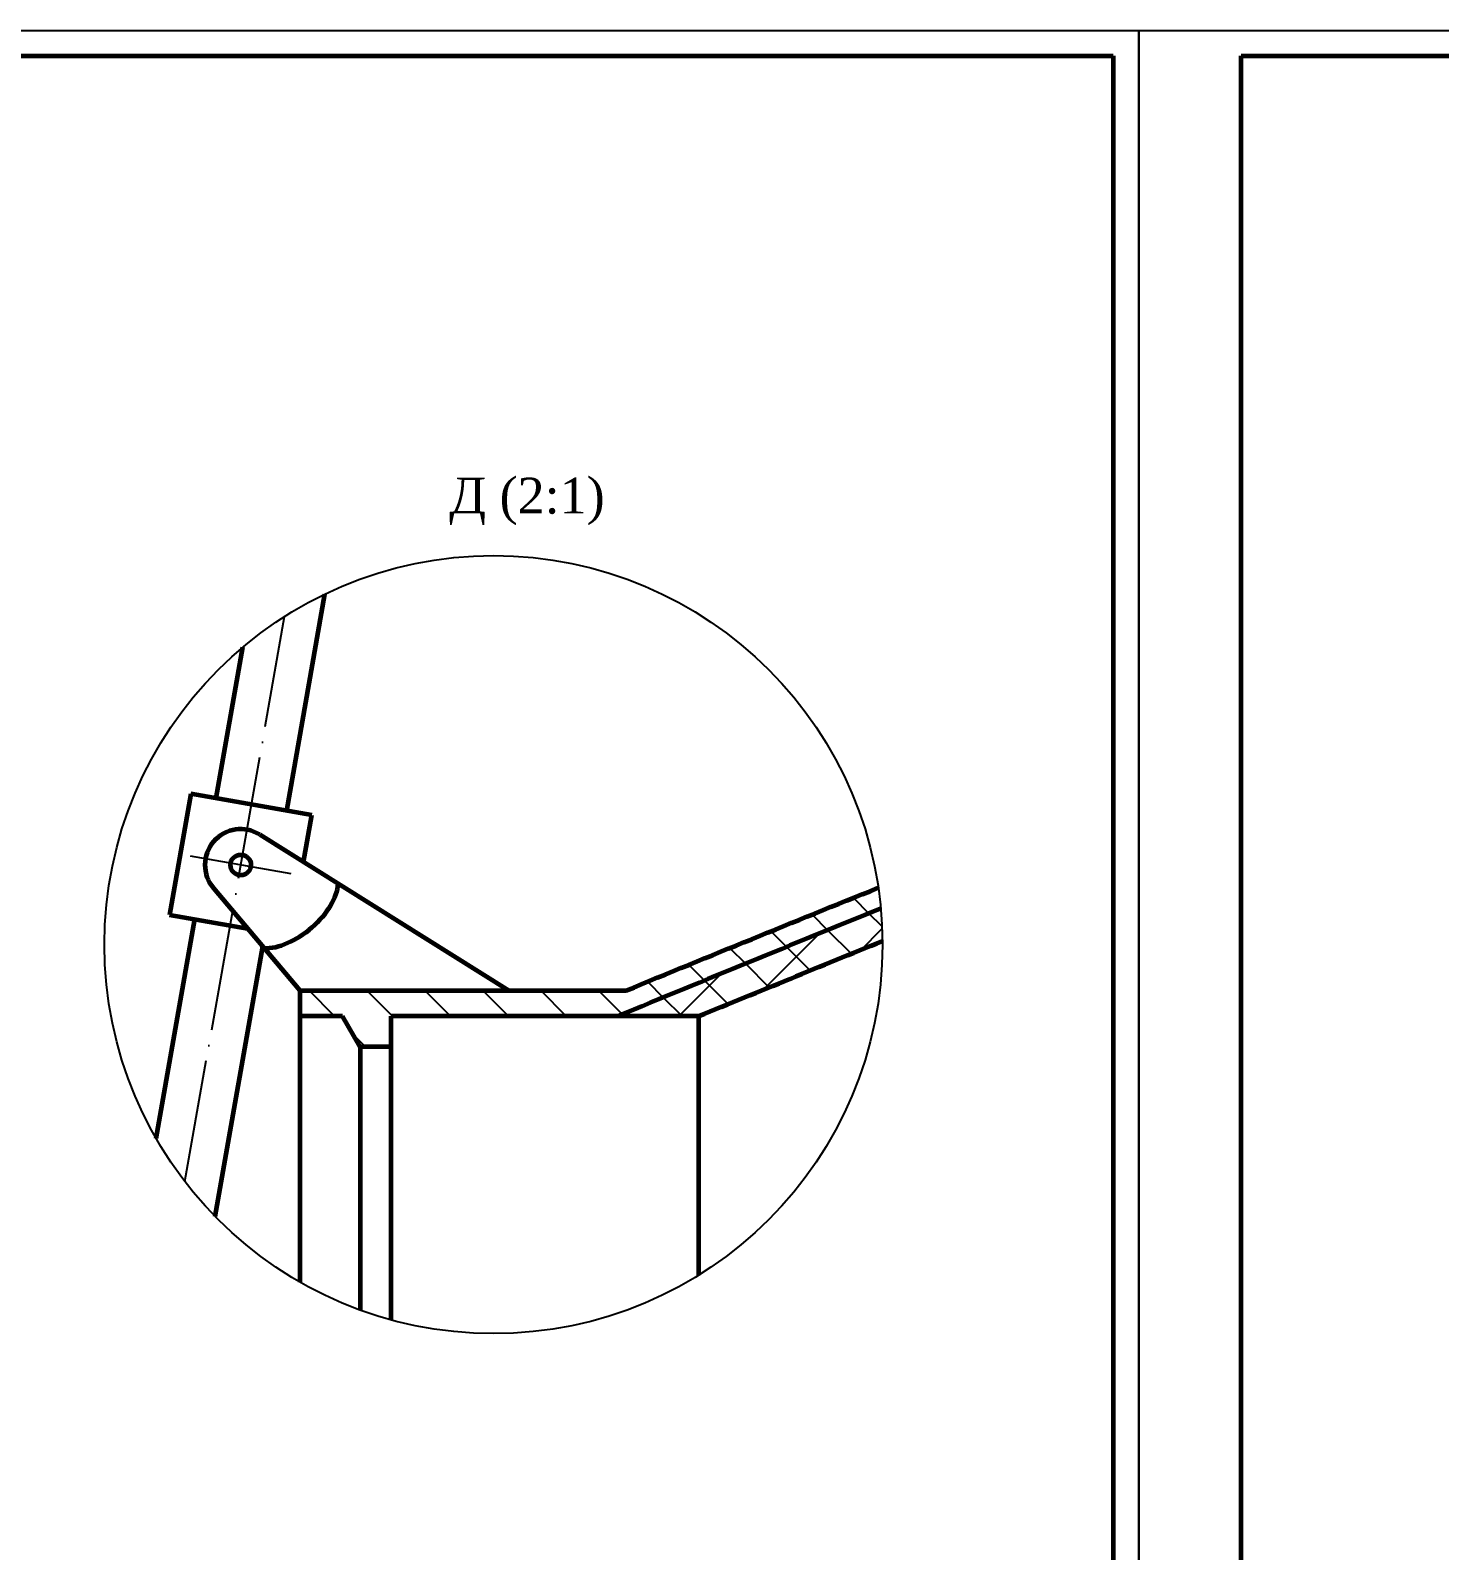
# Paper-space layout 'Лист1' of a CAD drawing. Header units: millimetres. Extents: x -4940 to -1389, y -1786 to 3462.
# Drawn here: x -2633.1 to -2357.8, y -673.2 to -376.2 of the extents above; entities that cross this region are included whole.
import ezdxf

# ---------------------------------------------------------------- set-up
doc = ezdxf.new("R2010")
doc.units = ezdxf.units.MM
doc.linetypes.add('ACAD_ISO04W100', pattern=[30, 24, -3, 0, -3])

psp = doc.layouts.new('Лист1')

# ---------------------------------------------------------------- hatches: boundary and pattern name
h = psp.add_hatch()
h.set_pattern_fill('_USER', color=5, scale=8, angle=315, style=0, pattern_type=0)
h.set_pattern_definition([(315, (5600.142, 7775.366), (5.656854, 5.656854), [])])
edge = h.paths.add_edge_path()
edge.add_spline(control_points=[(-2518.394, -568.808), (-2501.279, -561.75), (-2484.147, -554.723), (-2466.985, -547.77)], knot_values=[334.3660156, 334.3660156, 334.3660156, 334.3660156, 362.1047455, 362.1047455, 362.1047455, 362.1047455], degree=3, periodic=0)
edge.add_arc((-2542.656, -554.834), 76, 5.33317, 8.39627)
edge.add_spline(control_points=[(-2467.471, -543.736), (-2483.916, -550.373), (-2500.336, -557.071), (-2516.742, -563.808)], knot_values=[336.1801353, 336.1801353, 336.1801353, 336.1801353, 362.7856834, 362.7856834, 362.7856834, 362.7856834], degree=3, periodic=0)
edge.add_line((-2516.742, -563.808), (-2580.472, -563.808))
edge.add_line((-2580.472, -563.808), (-2580.472, -568.808))
edge.add_line((-2580.472, -568.808), (-2572.137, -568.808))
edge.add_line((-2572.137, -568.808), (-2568.673, -574.808))
edge.add_line((-2568.673, -574.808), (-2562.673, -574.808))
edge.add_line((-2562.673, -574.808), (-2562.673, -568.808))
edge.add_line((-2562.673, -568.808), (-2518.394, -568.808))
h = psp.add_hatch()
h.set_pattern_fill('_USER', color=5, scale=8, angle=45, style=0, double=1, pattern_type=0)
h.set_pattern_definition([(45, (5600.142, 7775.366), (-5.656854, 5.656854), []), (135, (5600.142, 7775.366), (-5.656854, -5.656854), [])])
edge = h.paths.add_edge_path()
edge.add_arc((-2542.656, -554.834), 76, 0.49194, 5.33315)
edge.add_line((-2466.985, -547.77), (-2467.279, -547.889))
edge.add_line((-2467.279, -547.889), (-2468.498, -548.383))
edge.add_line((-2468.498, -548.383), (-2469.716, -548.877))
edge.add_line((-2469.716, -548.877), (-2470.935, -549.371))
edge.add_line((-2470.935, -549.371), (-2472.153, -549.866))
edge.add_line((-2472.153, -549.866), (-2473.372, -550.361))
edge.add_line((-2473.372, -550.361), (-2474.59, -550.856))
edge.add_line((-2474.59, -550.856), (-2475.808, -551.352))
edge.add_line((-2475.808, -551.352), (-2477.026, -551.847))
edge.add_line((-2477.026, -551.847), (-2478.244, -552.343))
edge.add_line((-2478.244, -552.343), (-2479.462, -552.839))
edge.add_line((-2479.462, -552.839), (-2480.68, -553.336))
edge.add_line((-2480.68, -553.336), (-2481.898, -553.832))
edge.add_line((-2481.898, -553.832), (-2483.116, -554.329))
edge.add_line((-2483.116, -554.329), (-2484.333, -554.826))
edge.add_line((-2484.333, -554.826), (-2485.551, -555.323))
edge.add_line((-2485.551, -555.323), (-2486.768, -555.82))
edge.add_line((-2486.768, -555.82), (-2487.985, -556.318))
edge.add_line((-2487.985, -556.318), (-2489.203, -556.816))
edge.add_line((-2489.203, -556.816), (-2490.42, -557.314))
edge.add_line((-2490.42, -557.314), (-2491.637, -557.812))
edge.add_line((-2491.637, -557.812), (-2492.854, -558.31))
edge.add_line((-2492.854, -558.31), (-2494.071, -558.808))
edge.add_line((-2494.071, -558.808), (-2495.288, -559.307))
edge.add_line((-2495.288, -559.307), (-2496.504, -559.806))
edge.add_line((-2496.504, -559.806), (-2497.721, -560.305))
edge.add_line((-2497.721, -560.305), (-2498.938, -560.804))
edge.add_line((-2498.938, -560.804), (-2500.154, -561.303))
edge.add_line((-2500.154, -561.303), (-2501.371, -561.802))
edge.add_line((-2501.371, -561.802), (-2502.587, -562.302))
edge.add_line((-2502.587, -562.302), (-2503.803, -562.802))
edge.add_line((-2503.803, -562.802), (-2505.02, -563.301))
edge.add_line((-2505.02, -563.301), (-2506.236, -563.801))
edge.add_line((-2506.236, -563.801), (-2507.452, -564.301))
edge.add_line((-2507.452, -564.301), (-2508.668, -564.802))
edge.add_line((-2508.668, -564.802), (-2509.884, -565.302))
edge.add_line((-2509.884, -565.302), (-2511.1, -565.803))
edge.add_line((-2511.1, -565.803), (-2512.316, -566.303))
edge.add_line((-2512.316, -566.303), (-2513.532, -566.804))
edge.add_line((-2513.532, -566.804), (-2514.747, -567.305))
edge.add_line((-2514.747, -567.305), (-2515.963, -567.806))
edge.add_line((-2515.963, -567.806), (-2517.179, -568.307))
edge.add_line((-2517.179, -568.307), (-2518.394, -568.808))
edge.add_line((-2518.394, -568.808), (-2502.574, -568.808))
edge.add_line((-2502.574, -568.808), (-2501.416, -568.335))
edge.add_line((-2501.416, -568.335), (-2500.259, -567.861))
edge.add_line((-2500.259, -567.861), (-2499.102, -567.388))
edge.add_line((-2499.102, -567.388), (-2497.944, -566.915))
edge.add_line((-2497.944, -566.915), (-2496.787, -566.442))
edge.add_line((-2496.787, -566.442), (-2495.629, -565.969))
edge.add_line((-2495.629, -565.969), (-2494.472, -565.497))
edge.add_line((-2494.472, -565.497), (-2493.314, -565.024))
edge.add_line((-2493.314, -565.024), (-2492.156, -564.552))
edge.add_line((-2492.156, -564.552), (-2490.998, -564.08))
edge.add_line((-2490.998, -564.08), (-2489.841, -563.607))
edge.add_line((-2489.841, -563.607), (-2488.683, -563.135))
edge.add_line((-2488.683, -563.135), (-2487.525, -562.663))
edge.add_line((-2487.525, -562.663), (-2486.367, -562.192))
edge.add_line((-2486.367, -562.192), (-2485.209, -561.72))
edge.add_line((-2485.209, -561.72), (-2484.051, -561.248))
edge.add_line((-2484.051, -561.248), (-2482.893, -560.777))
edge.add_line((-2482.893, -560.777), (-2481.735, -560.306))
edge.add_line((-2481.735, -560.306), (-2480.577, -559.834))
edge.add_line((-2480.577, -559.834), (-2479.418, -559.363))
edge.add_line((-2479.418, -559.363), (-2478.26, -558.892))
edge.add_line((-2478.26, -558.892), (-2477.102, -558.421))
edge.add_line((-2477.102, -558.421), (-2475.943, -557.95))
edge.add_line((-2475.943, -557.95), (-2474.785, -557.48))
edge.add_line((-2474.785, -557.48), (-2473.627, -557.009))
edge.add_line((-2473.627, -557.009), (-2472.468, -556.539))
edge.add_line((-2472.468, -556.539), (-2471.31, -556.068))
edge.add_line((-2471.31, -556.068), (-2470.151, -555.598))
edge.add_line((-2470.151, -555.598), (-2468.992, -555.128))
edge.add_line((-2468.992, -555.128), (-2467.834, -554.658))
edge.add_line((-2467.834, -554.658), (-2466.675, -554.188))
edge.add_line((-2466.675, -554.188), (-2466.659, -554.181))

# ---------------------------------------------------------------- linework, layer by layer
for p, q in [((-3257.572, -376.218), (-2416.572, -376.218)), ((-2416.572, -376.218), (-2416.572, -970.218)), ((-2416.572, -970.218), (-2416.572, -376.218)), ((-2416.572, -376.218), (-1575.572, -376.218))]:
    psp.add_line(p, q)
at = {"lineweight": 60}
for p, q in [((-3237.572, -381.218), (-2421.572, -381.218)), ((-2421.572, -381.218), (-2421.572, -965.218)), ((-2396.572, -381.218), (-1580.572, -381.218)), ((-2396.572, -965.218), (-2396.572, -381.218)), ((-2583.054, -528.668), (-2575.591, -486.34)), ((-2596.841, -526.237), (-2591.637, -496.723)), ((-2601.765, -525.368), (-2605.933, -549.004)), ((-2578.13, -529.536), (-2601.765, -525.368)), ((-2579.747, -538.705), (-2578.13, -529.536)), ((-2588.315, -533.338), (-2539.674, -563.808)), ((-2580.472, -563.808), (-2597.38, -543.786)), ((-2605.933, -549.004), (-2590.706, -551.689)), ((-2608.558, -592.687), (-2601.009, -549.872)), ((-2597.03, -607.932), (-2587.734, -555.208)), ((-2580.472, -563.808), (-2516.742, -563.808)), ((-2580.472, -563.808), (-2580.472, -620.758)), ((-2572.137, -568.808), (-2580.472, -568.808)), ((-2568.673, -574.808), (-2572.137, -568.808)), ((-2502.574, -568.808), (-2562.673, -568.808)), ((-2562.673, -628.15), (-2562.673, -568.808)), ((-2502.574, -568.808), (-2502.574, -619.404)), ((-2562.673, -574.808), (-2568.673, -574.808)), ((-2568.673, -574.808), (-2568.673, -626.242))]:
    psp.add_line(p, q, dxfattribs=at)
at = {"color": 5, "linetype": 'ACAD_ISO04W100'}
psp.add_line((-2602.937, -601.118), (-2583.471, -490.723), dxfattribs=at)
at = {"color": 5}
psp.add_line((-2582.183, -541.006), (-2601.88, -537.533), dxfattribs=at)
psp.add_circle((-2542.656, -554.834), 76, dxfattribs=at)
at = {"lineweight": 60}
psp.add_circle((-2592.031, -539.27), 2, dxfattribs=at)
psp.add_arc((-2592.031, -539.27), 7, 57.93577, 220.18031, dxfattribs=at)
psp.add_ellipse((-2582.24, -547.089), major_axis=(-8.426, -7.071), ratio=0.5454545, start_param=0.5415457, end_param=2.661427, dxfattribs=at)
for points in [[(-2516.742, -563.808), (-2500.336, -557.071), (-2483.916, -550.373), (-2467.471, -543.736)], [(-2518.394, -568.808), (-2501.279, -561.75), (-2484.147, -554.723), (-2466.985, -547.77)], [(-2502.574, -568.808), (-2490.61, -563.913), (-2478.638, -559.039), (-2466.659, -554.181)]]:
    psp.add_open_spline(points, degree=3, dxfattribs=at)

# ---------------------------------------------------------------- texts
at = {"color": 5, "insert": (-2551.323, -463.6), "char_height": 7, "width": 35.79002, "attachment_point": 1}
psp.add_mtext('{\\fTimes New Roman|b0|i0|c204|p18;\\C256;Д (2:1)}', dxfattribs=at)

doc.saveas('drawing.dxf')
